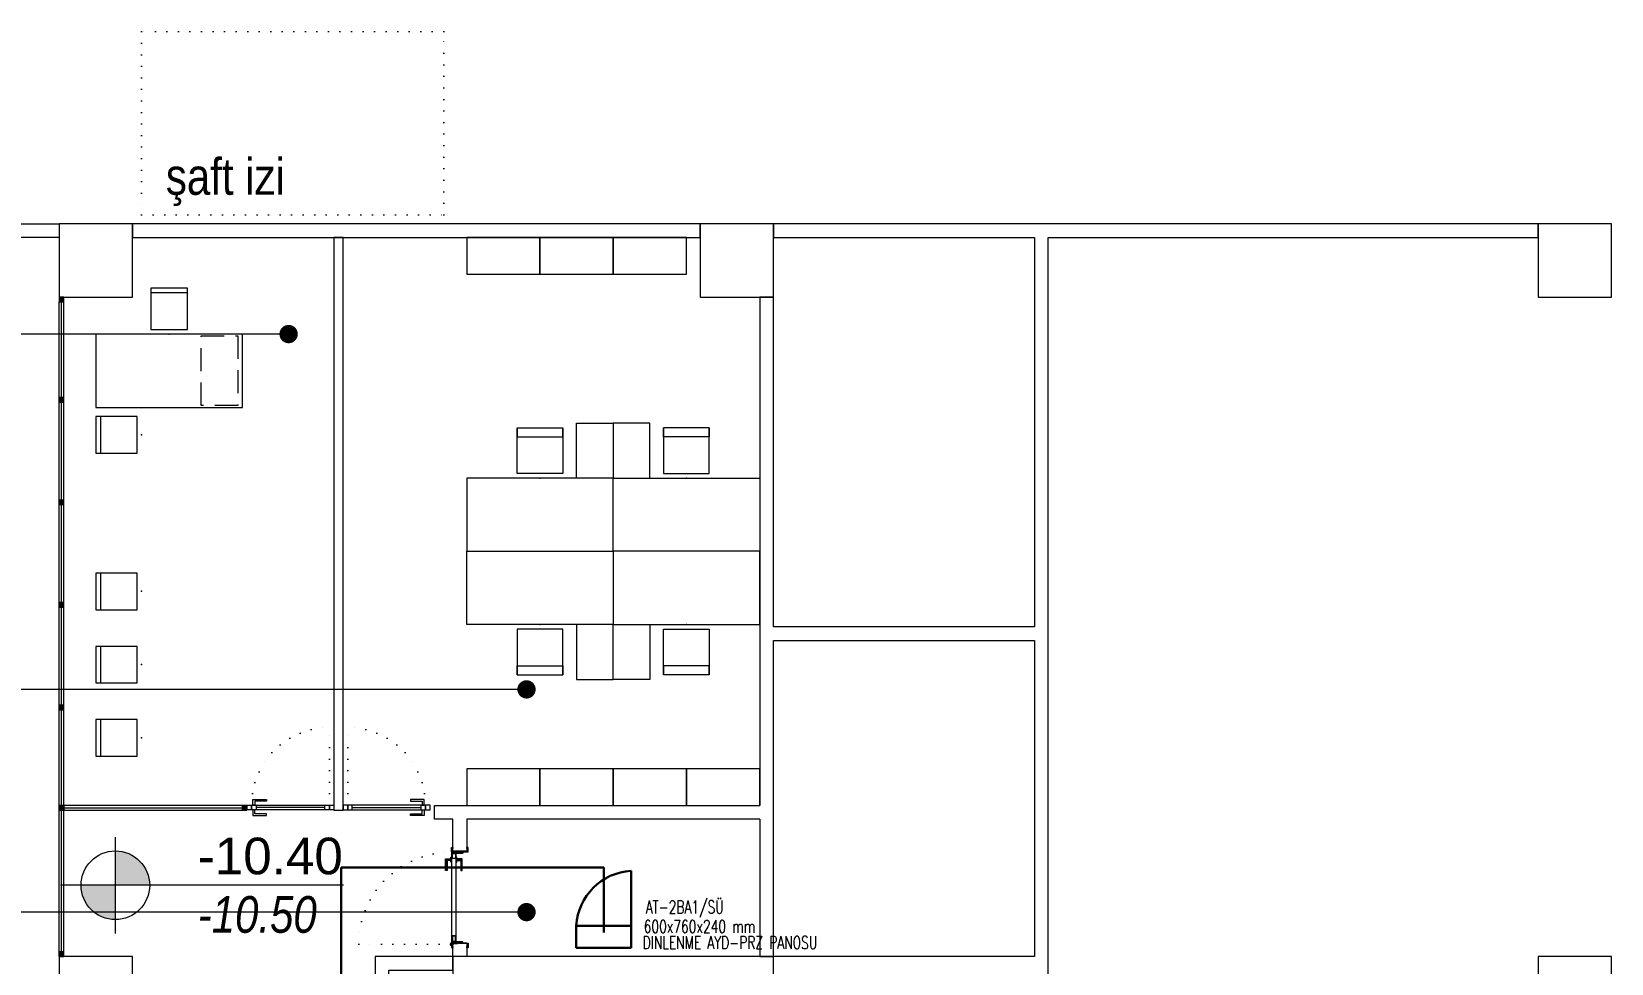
# Model space of a CAD drawing. Header units: metres. Extents: x -17822 to 152406, y -4219 to 19791.
# Drawn here: x 31630 to 33355, y 3273 to 4290 of the extents above; entities that cross this region are included whole.
import ezdxf
from ezdxf.enums import TextEntityAlignment as Align

# ---------------------------------------------------------------- set-up
doc = ezdxf.new("R2010")
doc.units = ezdxf.units.M
doc.header["$LTSCALE"] = 100
doc.header["$MEASUREMENT"] = 0
for name, pattern in [('DOT2', [0.125, 0, -0.125]), ('DOT5', [0.75, 0, -0.75]), ('HIDDEN', [0.375, 0.25, -0.125])]:
    doc.linetypes.add(name, pattern=pattern)
doc.layers.get('0').update_dxf_attribs({"color": 9, "lineweight": 9})
for name, color, linetype, lineweight in [('00', 9, 'Continuous', 9), ('01', 9, 'Continuous', 9), ('05', 9, 'Continuous', 9), ('05S', 9, 'Continuous', 9), ('06B', 9, 'Continuous', 9), ('06D', 9, 'Continuous', 9), ('10', 9, 'Continuous', 9), ('11', 9, 'Continuous', 9), ('15', 9, 'Continuous', 9), ('20', 9, 'DOT2', 9), ('21', 9, 'Continuous', 9), ('21_mahal200', 9, 'Continuous', 9), ('E-AYDINLATMA VE PRİZ PANOSU', 7, 'Continuous', 30), ('E-KABLO', 7, 'Continuous', 30), ('E-UPS PANOSU', 7, 'Continuous', 30)]:
    doc.layers.add(name, color=color, linetype=linetype, lineweight=lineweight)
doc.styles.add('Arial', font='arial.ttf', dxfattribs={"height": 2.5})
doc.styles.add('E-YAZI', font='txttw.shx')
doc.styles.add('MuuM_TEXT-ITALIC', font='ARIALNI.TTF')
doc.styles.add('MuuM_TEXT-STANDART', font='ARIALN.TTF')
doc.dimstyles.new('MuuM_DIM200', dxfattribs={"dimscale": 20, "dimtxt": 2, "dimasz": 1, "dimexe": 1, "dimexo": 1, "dimgap": 1, "dimtad": 1, "dimdec": 1, "dimrnd": 0.5, "dimdsep": 46, "dimtxsty": 'MuuM_TEXT-STANDART', "dimblk": 'ARCHTICK', "dimcen": 0, "dimdle": 0.15, "dimclrd": 256, "dimclre": 256, "dimclrt": 256, "dimadec": 0, "dimazin": 0, "dimtfac": 5, "dimtdec": 1, "dimtix": 1, "dimtmove": 2, "dimatfit": 3, "dimldrblk": 'DOT', "dimfxl": 3, "dimfxlon": 1, "dimtolj": 1, "dimlwd": -1, "dimlwe": -1, "dimarcsym": 0})

# ---------------------------------------------------------------- blocks, each defined once
blk = doc.blocks.new('E-600X240')
at = {"layer": 'E-UPS PANOSU', "color": 3}
blk.add_line((-30, 24), (-30, 84), dxfattribs=at)
at = {"layer": 'E-UPS PANOSU', "color": 4}
blk.add_lwpolyline([(-30, 24), (30, 24), (30, 0), (-30, 0)], close=True, dxfattribs=at)
at = {"layer": 'E-UPS PANOSU', "color": 3}
blk.add_arc((-33.6, 20.4), 63.7, 3.2638, 86.7362, dxfattribs=at)
blk = doc.blocks.new('p-kolon_80x80')
blk.add_lwpolyline([(-40, -40), (40, -40), (40, 40), (-40, 40)], close=True)
blk = doc.blocks.new('2.Bod.Ara.Sitatik Elk.')
at = {"layer": '01'}
blk.add_lwpolyline([(4130, -5950), (4130, -5950), (4130, -5950), (4130, -5400), (4400, -5400), (4400, -5950), (4400, -5950), (4400, -5950), (4440, -5950), (4440, -5350), (4090, -5350), (4090, -5950), (4130, -5950)], dxfattribs=at)
for p in [(3700, -4590), (4400, -4590), (5315, -4590), (3700, -5390), (5315, -5390)]:
    blk.add_blockref('p-kolon_80x80', p, dxfattribs=at)
blk = doc.blocks.new('gr-p-barel kilitli kapı kolu')
at = {"layer": '05S'}
h = blk.add_hatch(color=256, dxfattribs=at)
h.paths.add_polyline_path([(1.3, 0.8), (-1.3, 0.8), (-1.3, 0.7), (1.3, 0.7)])
h.paths.add_polyline_path([(2.75, 0.7), (-2.75, 0.7), (-2.75, 0), (2.75, 0)])
h.paths.add_polyline_path([(-11.7, 4.9), (-11.7, 6.7), (0.9, 6.7), (0.9, 0.8), (-0.9, 0.8), (-0.9, 4.9)])
at = {"flags": 128}
for points in [[(-0.9, 0.8), (-0.9, 4.9), (-11.7, 4.9), (-11.7, 6.7), (0.9, 6.7), (0.9, 0.8)], [(-0.8, 5), (0.8, 6.6)]]:
    blk.add_lwpolyline(points, dxfattribs=at)
blk.add_lwpolyline([(-2.75, 0), (-2.75, 0.7), (2.75, 0.7), (2.75, 0)])
blk.add_lwpolyline([(-1.3, 0.7), (1.3, 0.7), (1.3, 0.8), (-1.3, 0.8)], close=True)
blk = doc.blocks.new('prf-scr2')
at = {"linetype": 'DOT2', "ltscale": 10}
blk.add_line((0, 0.2), (0, -1.1), dxfattribs=at)
for p, q in [((-0.1, -0.2), (0.1, -0.3)), ((0.1, -0.2), (-0.1, -0.2)), ((0.1, -0.3), (-0.1, -0.3)), ((-0.1, -0.3), (0.1, -0.4)), ((0.1, -0.4), (-0.1, -0.4)), ((0.1, -0.5), (-0.1, -0.4)), ((-0.1, -0.4), (0.1, -0.4)), ((0.1, -0.6), (-0.1, -0.5)), ((-0.1, -0.5), (0.1, -0.5)), ((-0.1, -0.6), (0.1, -0.7)), ((0.1, -0.6), (-0.1, -0.6)), ((-0.1, -0.6), (0.1, -0.6)), ((-0.1, -0.7), (0.1, -0.8)), ((0.1, -0.7), (-0.1, -0.7)), ((-0.1, -0.8), (0.1, -0.8)), ((0.1, -0.8), (-0.1, -0.8)), ((0.1, -0.2), (0, -0.1)), ((0, -0.2), (0.1, -0.2))]:
    blk.add_line(p, q)
blk.add_lwpolyline([(0.2, 0), (-0.2, 0), (-0.2, 0), (-0.1, -0.1), (0.1, -0.1), (0.2, 0), (0.2, 0)], close=True)
for points in [[(0.2, 0), (-0.2, 0)], [(-0.1, -0.1), (-0.1, -0.2), (-0.1, -0.2), (-0.1, -0.2), (-0.1, -0.2), (-0.1, -0.3), (-0.1, -0.3), (-0.1, -0.3), (-0.1, -0.3), (-0.1, -0.4), (-0.1, -0.4), (-0.1, -0.4), (-0.1, -0.4), (-0.1, -0.4), (-0.1, -0.5), (-0.1, -0.5), (-0.1, -0.5), (-0.1, -0.5), (-0.1, -0.5), (-0.1, -0.5), (-0.1, -0.6), (-0.1, -0.6), (-0.1, -0.6), (-0.1, -0.6), (-0.1, -0.6), (-0.1, -0.7), (-0.1, -0.7), (-0.1, -0.7), (-0.1, -0.7), (-0.1, -0.7), (-0.1, -0.8), (-0.1, -0.8), (-0.1, -0.8), (-0.1, -0.8), (0, -0.9), (0, -0.9), (0, -0.9), (0.1, -0.8), (0.1, -0.8), (0.1, -0.7), (0.1, -0.7), (0.1, -0.7), (0.1, -0.7), (0.1, -0.7), (0.1, -0.7), (0.1, -0.6), (0.1, -0.6), (0.1, -0.6), (0.1, -0.6), (0.1, -0.6), (0.1, -0.5), (0.1, -0.5), (0.1, -0.5), (0.1, -0.5), (0.1, -0.4), (0.1, -0.4), (0.1, -0.4), (0.1, -0.4), (0.1, -0.4), (0.1, -0.3), (0.1, -0.3), (0.1, -0.3), (0.1, -0.3), (0.1, -0.3), (0.1, -0.3), (0.1, -0.2), (0.1, -0.2), (0.1, -0.2), (0.1, -0.2), (0.1, -0.2), (0.1, -0.1)]]:
    blk.add_lwpolyline(points)
blk = doc.blocks.new('K-SAC-01')
at = {"layer": '10'}
for points in [[(-4.6, 16.2, -0.414214), (-4.5, 16.3), (-0.1, 16.3, -0.414214), (0, 16.2), (0, 5.9), (0.2, 5.9), (0.2, 16.2, 0.414214), (-0.1, 16.5), (-4.5, 16.5, 0.414214), (-4.8, 16.2), (-4.8, 15.3, 0.414214), (-4.5, 15), (-3.4, 15), (-3.4, 15.2), (-4.5, 15.2, -0.414214), (-4.6, 15.3)], [(0.2, 10.3, -0.414214), (0.5, 10.6), (1.5, 10.6, -0.414214), (1.8, 10.3), (1.8, 3.9, -0.414214), (1.5, 3.6, -0.414214), (1.2, 3.9), (1.2, 4.8), (0.2, 4.8), (0.2, -1.2, -0.414214), (-0.1, -1.5), (-4.5, -1.5, -0.414214), (-4.8, -1.2), (-4.8, -0.3, -0.414214), (-4.5, 0), (-3.4, 0), (-3.4, -0.2), (-4.5, -0.2, 0.414214), (-4.6, -0.3), (-4.6, -1.2, 0.414214), (-4.5, -1.3), (-0.1, -1.3, 0.414214), (0, -1.2), (0, 5), (1.4, 5), (1.4, 3.9, 0.414214), (1.5, 3.8, 0.414214), (1.6, 3.9), (1.6, 10.3, 0.414214), (1.5, 10.4), (0.5, 10.4, 0.414214), (0.4, 10.3), (0.4, 9.4), (0.2, 9.4)], [(-0.4, -2), (1, -1.4), (1, 1.5), (1.2, 1.5), (1.2, -1.5), (-0.3, -2.2, -14.796002)], [(99.8, 10.3, 0.414214), (99.5, 10.6), (98.5, 10.6, 0.414214), (98.2, 10.3), (98.2, 3.9, 0.414214), (98.5, 3.6, 0.414214), (98.8, 3.9), (98.8, 4.8), (99.8, 4.8), (99.8, -1.2, 0.414214), (100.1, -1.5), (104.5, -1.5, 0.414214), (104.8, -1.2), (104.8, -0.3, 0.414214), (104.5, 0), (103.4, 0), (103.4, -0.2), (104.5, -0.2, -0.414214), (104.6, -0.3), (104.6, -1.2, -0.414214), (104.5, -1.3), (100.1, -1.3, -0.414214), (100, -1.2), (100, 5), (98.6, 5), (98.6, 3.9, -0.414214), (98.5, 3.8, -0.414214), (98.4, 3.9), (98.4, 10.3, -0.414214), (98.5, 10.4), (99.5, 10.4, -0.414214), (99.6, 10.3), (99.6, 9.4), (99.8, 9.4)], [(104.6, 16.2, 0.414214), (104.5, 16.3), (100.1, 16.3, 0.414214), (100, 16.2), (100, 5.9), (99.8, 5.9), (99.8, 16.2, -0.414214), (100.1, 16.5), (104.5, 16.5, -0.414214), (104.8, 16.2), (104.8, 15.3, -0.414214), (104.5, 15), (103.4, 15), (103.4, 15.2), (104.5, 15.2, 0.414214), (104.6, 15.3)]]:
    blk.add_lwpolyline(points, format="xyb", close=True, dxfattribs=at)
for points in [[(98.8, 0.1), (98.8, 2.1), (99.1, 2.1), (99.1, 3.2), (1.5, 3.2), (1.5, 2.1), (1.8, 2.1), (1.8, 0.1), (1.5, 0.1), (1.5, 1.9), (1.2, 1.9), (1.2, 3.5), (99.4, 3.5), (99.4, 1.9), (99.1, 1.9), (99.1, 0.1)], [(98.8, 2.1), (98.8, 0.1), (99.4, 0.1), (99.4, -1.5), (1.2, -1.5), (1.2, 0.1), (1.8, 0.1), (1.8, 2.1), (2.1, 2.1), (2.1, -0.1), (1.5, -0.1), (1.5, -1.2), (99.1, -1.2), (99.1, -0.1), (98.5, -0.1), (98.5, 2.1), (98.8, 2.1)]]:
    blk.add_lwpolyline(points, dxfattribs=at)
for points in [[(2.1, 3), (8.1, 3), (8.1, -1), (2.1, -1)], [(2.4, 2.7), (7.8, 2.7), (7.8, -0.7), (2.4, -0.7)], [(98.5, 3), (92.5, 3), (92.5, -1), (98.5, -1)], [(98.2, 2.7), (92.8, 2.7), (92.8, -0.7), (98.2, -0.7)]]:
    blk.add_lwpolyline(points, close=True, dxfattribs=at)
blk.add_circle((-0.9, -2.5), 0.55, dxfattribs=at)
at = {"layer": '20', "linetype": 'HIDDEN'}
for points in [[(-0.2, -1.3), (-0.2, 0), (-1.7, 0), (-1.7, -1.3)], [(-0.4, -2), (-0.4, -0.2), (-1.5, -0.2), (-1.5, -2)]]:
    blk.add_lwpolyline(points, dxfattribs=at)
at = {"layer": '20'}
blk.add_lwpolyline([(-0.9, -2.5), (-0.9, -102.9)], dxfattribs=at)
blk.add_arc((-0.9, -2.5), 100.4, 270, 1.5131, dxfattribs=at)
at = {"layer": '06B'}
blk.add_blockref('gr-p-barel kilitli kapı kolu', (91.4, 3.5), dxfattribs=at)
at = {"layer": '06B', "xscale": -1, "rotation": 180}
blk.add_blockref('gr-p-barel kilitli kapı kolu', (91.4, -1.5), dxfattribs=at)
at = {"layer": '10', "xscale": -1, "rotation": 90}
blk.add_blockref('prf-scr2', (1.5, 1), dxfattribs=at)
at = {"layer": '10', "rotation": 270}
blk.add_blockref('prf-scr2', (99.1, 1.2), dxfattribs=at)
blk = doc.blocks.new('p-masa-80x160')
at = {"linetype": 'DOT5'}
blk.add_lwpolyline([(0, 0), (0, 0)], dxfattribs=at)
blk.add_lwpolyline([(0, 0), (0, -80), (160, -80), (160, 0)], close=True)
at = {"color": 251, "linetype": 'HIDDEN'}
blk.add_lwpolyline([(155, -2), (155, -78), (115, -78), (115, -2)], close=True, dxfattribs=at)
blk = doc.blocks.new('p-sandalye')
blk.add_line((-45, 20), (-45, -20))
blk.add_lwpolyline([(-5, 20), (-50, 20), (-50, -20), (-5, -20)], close=True)
blk.add_point((0, 0.1))
blk = doc.blocks.new('p-çalışma birimi-02')
at = {"rotation": 270}
blk.add_blockref('p-sandalye', (80, -80), dxfattribs=at)
for name, p in [('p-masa-80x160', (0, -80)), ('p-sandalye', (50, -190.1))]:
    blk.add_blockref(name, p)
blk = doc.blocks.new('prf-10x10')
blk.add_lwpolyline([(-5, -5), (5, -5), (5, 5), (-5, 5)], close=True)
at = {"color": 255}
blk.add_solid([(-5, -5), (5, -5), (-5, 5), (5, 5)], dxfattribs=at)
at = {"layer": '10'}
blk.add_point((0, 0), dxfattribs=at)
blk = doc.blocks.new('p-al-01')
at = {"layer": '06B'}
for points in [[(27, 4.3), (27, 10.6), (42, 10.6), (42, 8.7), (29.3, 8.7), (29.3, 8.7), (29.3, 4.3), (27, 4.3)], [(27, -0.7), (27, -6.9), (42, -6.9), (42, -5), (29.3, -5), (29.3, -5), (29.3, -0.7), (27, -0.7)]]:
    blk.add_lwpolyline(points, dxfattribs=at)
at = {"layer": '06D'}
for p, q in [((115.7, 4.3), (28.8, 4.3)), ((28.8, -0.7), (115.7, -0.7))]:
    blk.add_line(p, q, dxfattribs=at)
at = {"layer": '10'}
for points in [[(25.7, -0.7), (25.7, 4.3), (20.7, 4.3), (20.7, -0.7)], [(30.7, -0.7), (30.7, 4.3), (25.7, 4.3), (25.7, -0.7)], [(110.7, -0.7), (110.7, 4.3), (105.7, 4.3), (105.7, -0.7)], [(115.7, -0.7), (115.7, 4.3), (110.7, 4.3), (110.7, -0.7)]]:
    blk.add_lwpolyline(points, close=True, dxfattribs=at)
at = {"layer": '15'}
blk.add_lwpolyline([(105.7, 1.8), (30.7, 1.8)], dxfattribs=at)
at = {"layer": '20'}
blk.add_lwpolyline([(110.7, -0.7), (110.7, -85.7)], dxfattribs=at)
blk.add_arc((110.7, -0.7), 85, 180, 270, dxfattribs=at)
blk = doc.blocks.new('0_elevationtarget-p-bk')
h = blk.add_hatch(color=250)
h.paths.add_polyline_path([(1.875, 0, 0.414214), (0, 1.875), (0, 0)])
h.paths.add_polyline_path([(0, 0), (-1.875, 0, 0.414214), (0, -1.875)])
blk.add_line((0, -2.625), (0, 2.625))
blk.add_lwpolyline([(12.453, 0), (-3, 0)])
blk.add_circle((0, 0), 1.875)
at = {"style": 'Arial'}
blk.add_attdef('BITMISKOT', text='', height=2, dxfattribs=at).set_placement((4.5, 0), align=Align.BOTTOM_LEFT)
at = {"style": 'MuuM_TEXT-ITALIC'}
blk.add_attdef('FINISHINGFLOORLEVEL', text='', height=2, dxfattribs=at).set_placement((4.5, -0.592), align=Align.TOP_LEFT)
blk = doc.blocks.new('_ArchTick')
at = {"color": 0, "linetype": 'ByBlock', "const_width": 0.15}
blk.add_lwpolyline([(-0.5, -0.5), (0.5, 0.5)], dxfattribs=at)
blk = doc.blocks.new('_Dot')
at = {"color": 0, "linetype": 'ByBlock', "lineweight": -2}
blk.add_line((-0.5, 0), (-1, 0), dxfattribs=at)
at = {"color": 0, "linetype": 'ByBlock', "const_width": 0.5}
blk.add_lwpolyline([(-0.25, 0, 1), (0.25, 0, 1)], format="xyb", close=True, dxfattribs=at)
blk = doc.blocks.new('p-sandalye-03')
for points in [[(-5, -25.1), (-5, 24.9), (-55, 24.9), (-55, -25.1), (-5, -25.1)], [(-55, 24.9), (-45, 24.9), (-45, -25.1), (-55, -25.1)]]:
    blk.add_lwpolyline(points)
blk.add_point((0, -0.1))
blk = doc.blocks.new('m-calisma unitesi 02')
at = {"ltscale": 0.5}
blk.add_lwpolyline([(-160, 140), (-160, 80), (-120, 80), (-120, 140)], close=True, dxfattribs=at)
blk.add_lwpolyline([(0, 80), (0, 0), (-160, 0), (-160, 80)], close=True)
at = {"linetype": 'DOT5'}
blk.add_lwpolyline([(-160, 80), (-160, 80)], dxfattribs=at)
at = {"rotation": 270}
blk.add_blockref('p-sandalye-03', (-80, 80), dxfattribs=at)
blk = doc.blocks.new('gr-p-birim')
blk.add_lwpolyline([(-0.5, -0.5), (0.5, -0.5), (0.5, 0.5), (-0.5, 0.5)], close=True)
blk = doc.blocks.new('*U490')
at = {"layer": '06D'}
blk.add_lwpolyline([(-2.5, 205), (2.5, 205), (2.5, 0), (-2.5, 0)], close=True, dxfattribs=at)
at = {"layer": '15'}
blk.add_lwpolyline([(0, 200), (0, 5)], dxfattribs=at)
at = {"layer": '10', "xscale": 0.5, "yscale": 0.5, "rotation": 90}
for p in [(0, 202.5), (0, 2.5)]:
    blk.add_blockref('prf-10x10', p, dxfattribs=at)
blk = doc.blocks.new('2.Bod.Ara.Mimari Elk.')
at = {"layer": '00'}
for points in [[(3040, -4550), (3660, -4550), (3660, -4565), (3040, -4565)], [(4360, -4550), (3740, -4550), (3740, -4565), (4360, -4565)]]:
    blk.add_lwpolyline(points, close=True, dxfattribs=at)
for points in [[(4740, -4565), (5275, -4565), (5275, -4550), (4440, -4550), (4440, -4565)], [(4440, -4565), (4725, -4565)], [(4725, -5790), (4725, -5935), (4440, -5935), (4440, -5950), (4740, -5950), (4740, -4565)], [(4725, -4565), (4725, -4990)], [(4740, -5348.6), (4740, -4565)], [(4725, -4975), (4725, -4990), (4440, -4990), (4440, -4630), (4425, -4630), (4425, -5185)], [(4740, -5205), (4740, -5205), (4740, -4975)], [(4425, -5200), (4425, -5350), (4425, -5350), (4440, -5350), (4440, -5005), (4725, -5005), (4725, -5205)], [(4725, -5005), (4725, -5350), (4440, -5350)], [(4105, -5200), (4105, -5235), (4090, -5235), (4090, -5200), (4070, -5200), (4070, -5185), (4105, -5185), (4105, -5185), (4425, -5185)], [(4425, -5200), (4105, -5200)], [(4090, -5350), (4090, -5335), (4105, -5335), (4105, -5350)], [(4090, -5580), (4020, -5580), (4020, -5365), (4090, -5365), (4090, -5350), (4005, -5350), (4005, -5365), (4005, -5365), (4005, -6000), (4090, -6000), (4090, -6090), (4105, -6090), (4105, -5950)]]:
    blk.add_lwpolyline(points, dxfattribs=at)
at = {"layer": '06D'}
for points in [[(3660, -5350), (3660, -4635)], [(3665, -5350), (3665, -4635)]]:
    blk.add_lwpolyline(points, dxfattribs=at)
at = {"layer": '11'}
blk.add_lwpolyline([(3960, -4565), (3960, -5190), (3970, -5190), (3970, -5185), (3970, -5185), (3970, -4565)], close=True, dxfattribs=at)
at = {"layer": '15'}
blk.add_lwpolyline([(3662.5, -5350), (3662.5, -4635)], dxfattribs=at)
at = {"layer": '20'}
blk.add_lwpolyline([(3750, -4540), (4080, -4540), (4080, -4340), (3750, -4340)], close=True, dxfattribs=at)
at = {"extrusion": (0, 0, -1), "zscale": -1, "rotation": 180}
blk.add_blockref('p-al-01', (-3844.3, -5185.4), dxfattribs=at)
at = {"extrusion": (0, 0, -1), "xscale": -1, "zscale": -1, "rotation": 180}
blk.add_blockref('p-al-01', (-4085.7, -5185.4), dxfattribs=at)
at = {"xscale": -1}
for name, p, rotation in [('*U490', (3865, -5187.5), 90), ('K-SAC-01', (4090, -5335.6), 270)]:
    blk.add_blockref(name, p, dxfattribs=dict(at, rotation=rotation))
at = {"layer": '05', "xscale": 40, "yscale": 80, "rotation": 90}
for p in [(4145, -4585), (4225, -4585), (4305, -4585), (4145, -5165), (4225, -5165), (4305, -5165), (4385, -5165)]:
    blk.add_blockref('gr-p-birim', p, dxfattribs=at)
at = {"layer": '05'}
for name, p in [('p-çalışma birimi-02', (3700, -4590.3)), ('m-calisma unitesi 02', (4425, -4907.5)), ('p-sandalye', (3750, -4951.3)), ('p-sandalye', (3750, -5031.3)), ('p-sandalye', (3750, -5111.3))]:
    blk.add_blockref(name, p, dxfattribs=at)
at = {"layer": '05', "xscale": -1}
blk.add_blockref('m-calisma unitesi 02', (4105, -4907.5), dxfattribs=at)
at = {"layer": '05', "rotation": 180}
blk.add_blockref('m-calisma unitesi 02', (4105, -4907.5), dxfattribs=at)
at = {"layer": '05', "xscale": -1, "rotation": 180}
blk.add_blockref('m-calisma unitesi 02', (4425, -4907.5), dxfattribs=at)
at = {"layer": '10', "xscale": 0.5, "yscale": 0.5, "rotation": 180}
for p in [(3662.5, -4632.5), (3662.5, -4742), (3662.5, -4854), (3662.5, -4966), (3662.5, -5078), (3662.5, -5187.5), (3662.5, -5347.5)]:
    blk.add_blockref('prf-10x10', p, dxfattribs=at)
at = {"layer": '21', "xscale": 20, "yscale": 20, "zscale": 20}
blk.add_blockref('0_elevationtarget-p-bk', (3721.3, -5272.2), dxfattribs=at).add_auto_attribs({'BITMISKOT': '-10.40', 'FINISHINGFLOORLEVEL': '-10.50'})
at = {"layer": '21', "style": 'MuuM_TEXT-STANDART'}
blk.add_text('şaft izi ', height=40, dxfattribs=at).set_placement((3776.5, -4518.2))
at = {"layer": '21_mahal200'}
for points in [[(3910.5, -4670.3), (3570.1, -4670.3)], [(4170.3, -5058.3), (3570.1, -5058.3)], [(4170.3, -5301.5), (3570.1, -5301.5)]]:
    blk.add_leader(points, dimstyle='MuuM_DIM200', override={"dimasz": 1, "dimfxl": 10}, dxfattribs=at)

msp = doc.modelspace()

# ---------------------------------------------------------------- linework, layer by layer
at = {"layer": 'E-KABLO', "color": 6}
for p, q in [((31968.01, 3172.55), (31968.01, 3377.39)), ((32254.72, 3377.39), (31968.01, 3377.39)), ((32254.72, 3306.25), (32254.72, 3377.39))]:
    msp.add_line(p, q, dxfattribs=at)

# ---------------------------------------------------------------- block references
at = {"layer": '06D'}
for name in ['2.Bod.Ara.Sitatik Elk.', '2.Bod.Ara.Mimari Elk.']:
    msp.add_blockref(name, (28000, 8630), dxfattribs=at)
at = {"layer": 'E-UPS PANOSU', "xscale": -1}
msp.add_blockref('E-600X240', (32254.58, 3289.57), dxfattribs=at)

# ---------------------------------------------------------------- texts
at = {"layer": 'E-AYDINLATMA VE PRİZ PANOSU', "color": 4, "style": 'E-YAZI', "width": 0.7}
for s, p in [('AT-2BA1/SÜ', (32300.37, 3327.17)), ('600x760x240 mm', (32298.34, 3305.83)), ('DINLENME AYD-PRZ PANOSU', (32297.13, 3288.23))]:
    msp.add_text(s, height=14, dxfattribs=at).set_placement(p)

doc.saveas('drawing.dxf')
